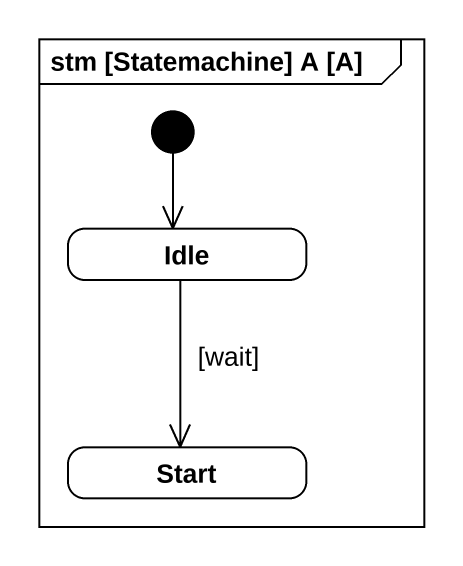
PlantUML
@startuml
mainframe stm [Statemachine] A [A]
hide empty description
state Idle
state "Start" as Start_
[*] --> Idle
Idle --> Start_ : [wait]
@enduml
